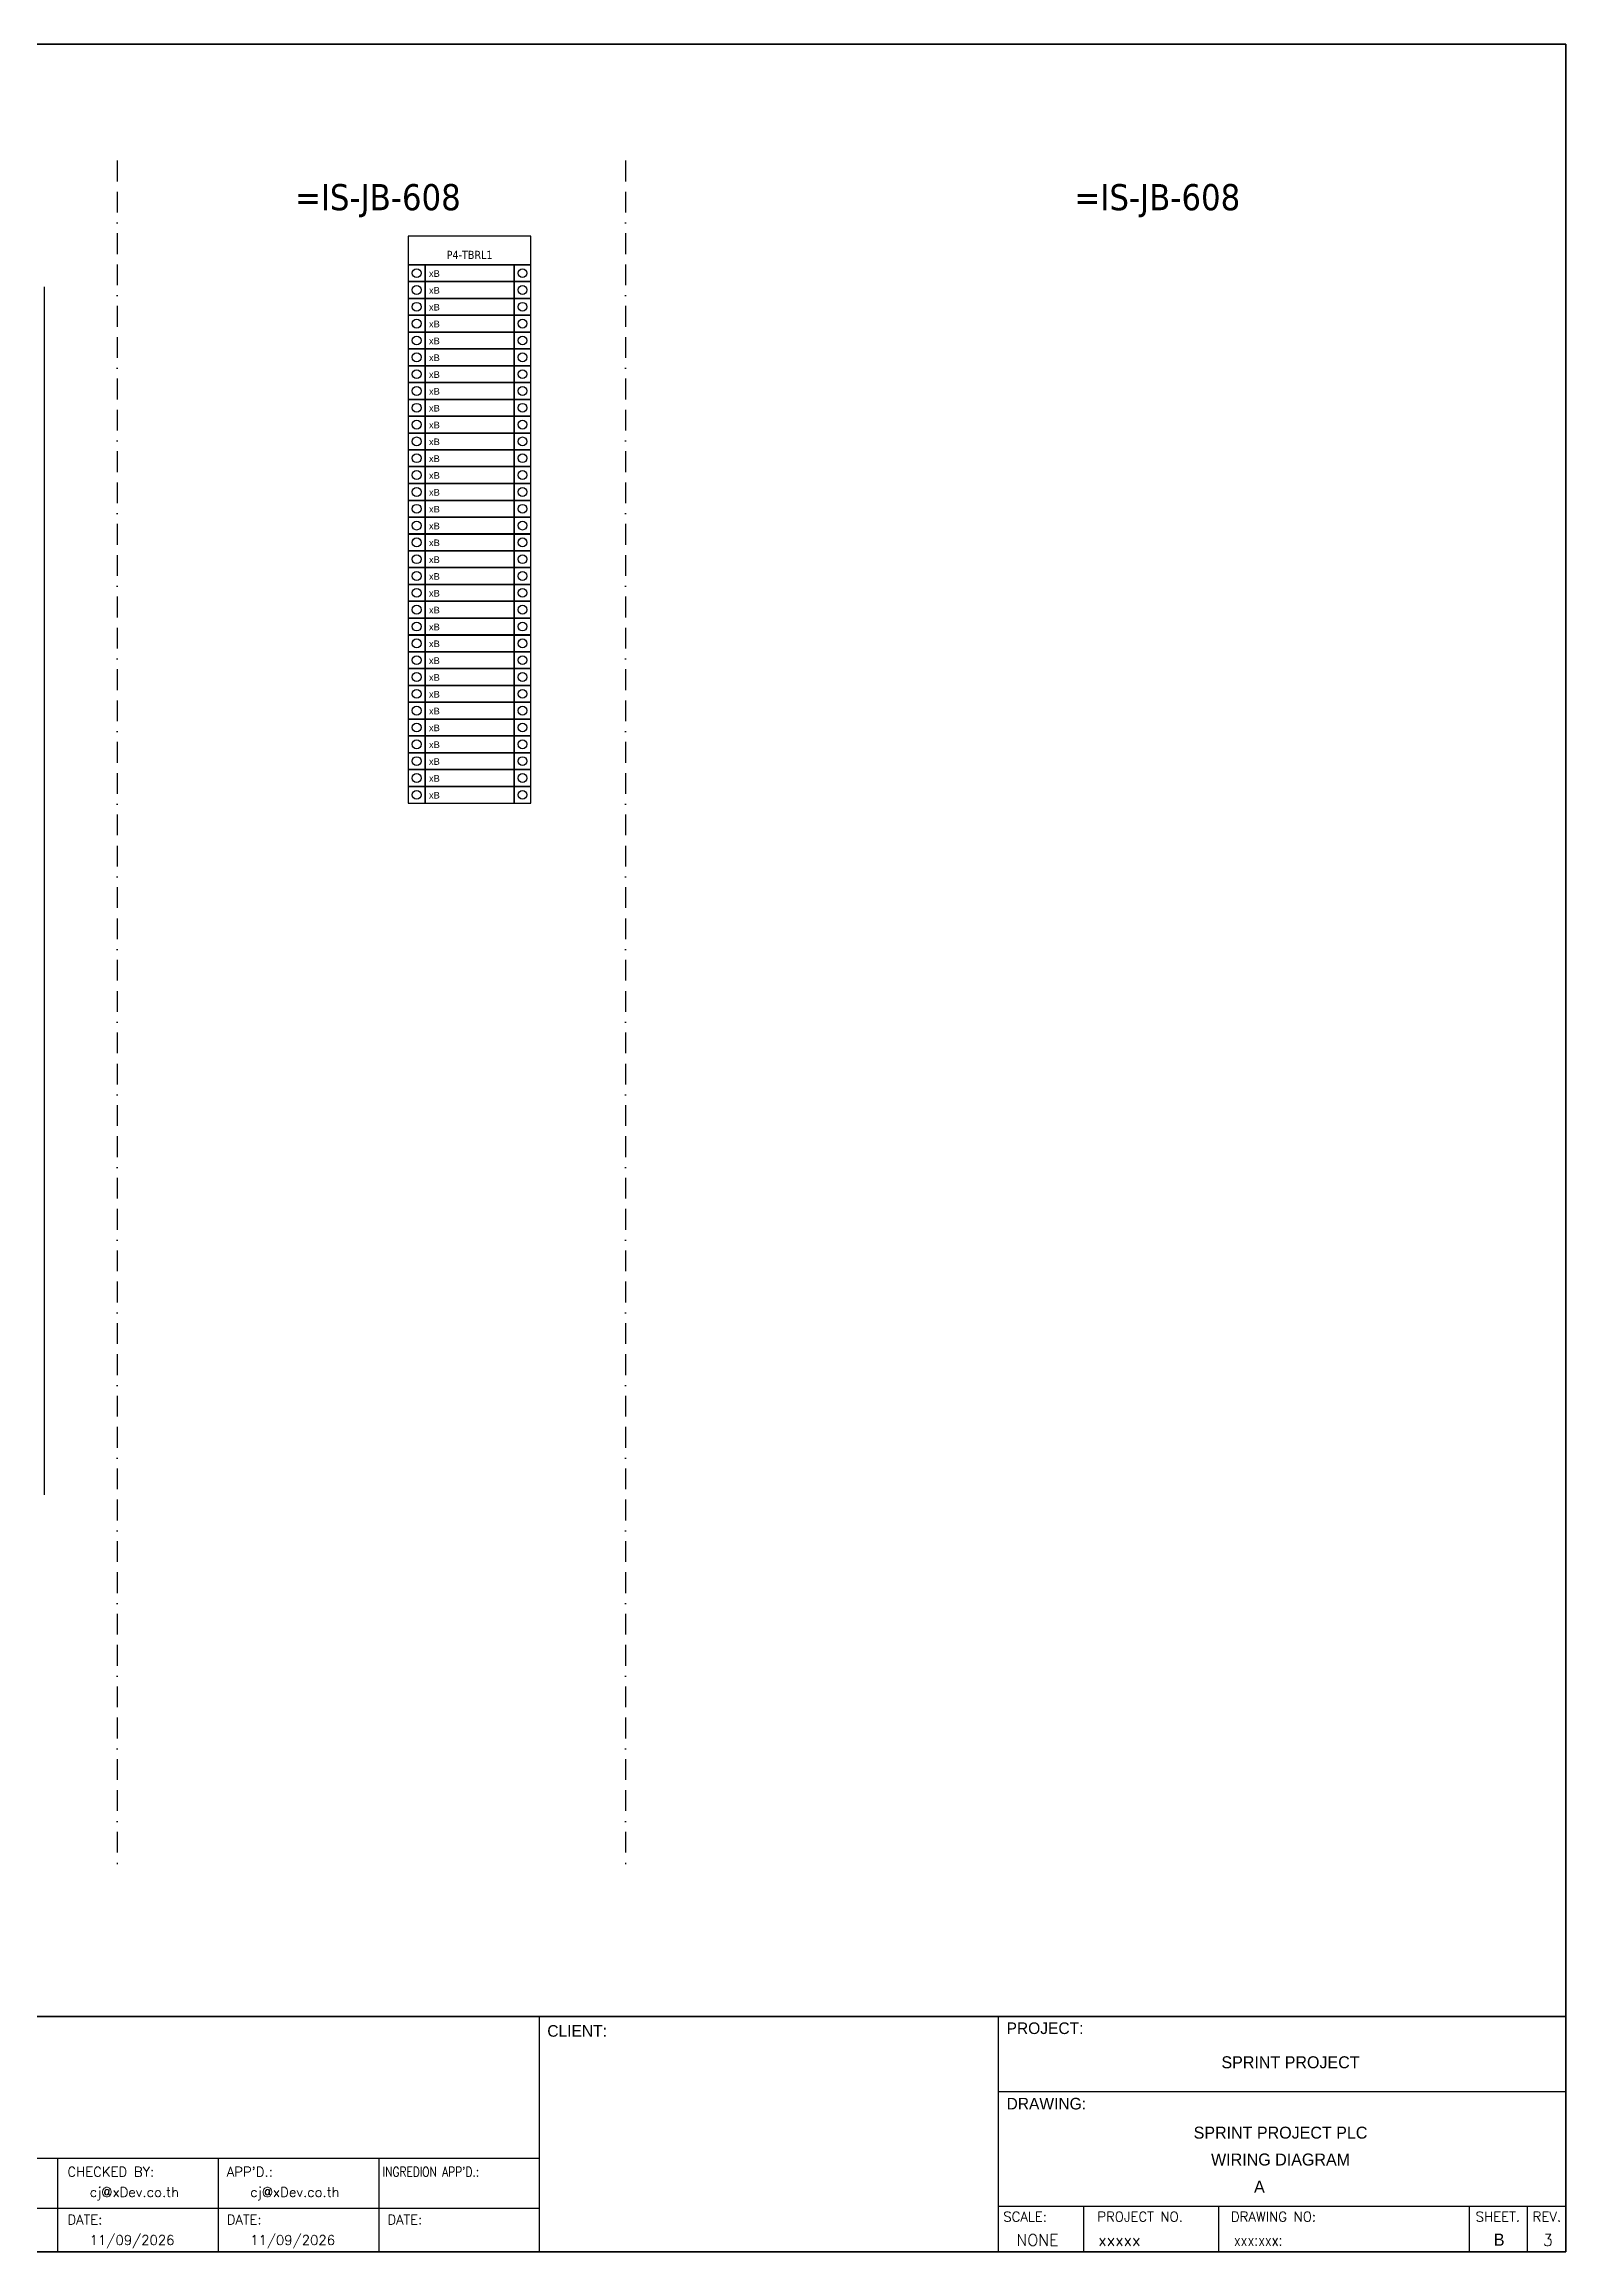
# Model space of a CAD drawing. Header units: millimetres. Extents: x 0 to 3893, y 0 to 2704.
# Drawn here: x 2029 to 3893, y 0 to 2704 of the extents above; entities that cross this region are included whole.
import ezdxf
from ezdxf.enums import TextEntityAlignment as Align

# ---------------------------------------------------------------- set-up
doc = ezdxf.new("R2010")
doc.units = ezdxf.units.MM
doc.linetypes.add('BORDERX2', pattern=[88.9, 25.4, -12.7, 25.4, -12.7, 0, -12.7])
for name, color, linetype in [('GT_1', 9, 'Continuous'), ('HELPPOINT', 7, 'Continuous'), ('MEMBER', 7, 'Continuous'), ('x01001-FrameArea', 2, 'BORDERX2')]:
    doc.layers.add(name, color=color, linetype=linetype)
doc.layers.add('IE-WIRE', color=7, linetype='Continuous', lineweight=25)
doc.styles.add('HTX11', font='O8111901')
doc.styles.add('ROMANS', font='romans.shx', dxfattribs={"width": 0.85, "height": 25})
doc.styles.get("Standard").update_dxf_attribs({"font": 'arial.ttf'})
doc.styles.add('Tahoma', font='')
doc.styles.get('Tahoma').set_extended_font_data('Tahoma')

# ---------------------------------------------------------------- blocks, each defined once
blk = doc.blocks.new('xTermSingleLayer')
at = {"color": 7, "ltscale": 25.4}
for points in [[(0, -537), (537, -537), (537, 0), (0, 0)], [(537, -537), (3378, -537), (3378, 0), (537, 0)], [(3378, -537), (3915, -537), (3915, 0), (3378, 0)]]:
    blk.add_lwpolyline(points, close=True, dxfattribs=at)
for centre in [(268, -268), (3647, -268)]:
    blk.add_circle(centre, 141, dxfattribs=at)
blk.add_attdef('TERMINAL_B', (661, -387), '', height=212)

msp = doc.modelspace()

# ---------------------------------------------------------------- linework, layer by layer
at = {"color": 4}
for p, q in [((3302.3, 56.1), (3302.3, 0)), ((3467.6, 56.1), (3467.6, 0))]:
    msp.add_line(p, q, dxfattribs=at)
at = {"color": 4, "ltscale": 0.5}
for p, q in [((3774.7, 56.1), (3774.7, 0)), ((3774.7, 56.1), (3774.7, 0)), ((3845.9, 56.1), (3845.9, 0)), ((3845.9, 56.1), (3845.9, 0))]:
    msp.add_line(p, q, dxfattribs=at)
at = {"color": 4, "ltscale": 25.4}
msp.add_lwpolyline([(2474.9, 2434), (2625.2, 2434), (2625.2, 2469.2), (2474.9, 2469.2)], close=True, dxfattribs=at)
at = {"layer": 'GT_1', "color": 4}
for p, q in [((2635.8, 0), (2635.8, 288.2)), ((3198.1, 0), (3198.1, 288.2)), ((3198.1, 0), (3198.1, 288.2)), ((3198.1, 0), (3198.1, 288.2)), ((2635.8, 114.3), (1848.8, 114.3)), ((2045.6, 0), (2045.6, 114.3)), ((2242.3, 0), (2242.3, 114.3)), ((2439.1, 0), (2439.1, 114.3)), ((3198.1, 56.1), (3893.3, 56.1)), ((2635.8, 52.9), (1848.8, 52.9))]:
    msp.add_line(p, q, dxfattribs=at)
at = {"layer": 'HELPPOINT', "color": 4, "lineweight": 35}
for p, q in [((0, 2704.2), (3893.3, 2704.2)), ((0, 2704.2), (3893.3, 2704.2)), ((3893.3, 2704.2), (3893.3, 0)), ((3893.3, 2704.2), (3893.3, 0)), ((3893.3, 0), (0, 0)), ((3893.3, 0), (0, 0))]:
    msp.add_line(p, q, dxfattribs=at)
at = {"layer": 'HELPPOINT', "color": 4}
for p, q in [((3198.1, 196.6), (3893.3, 196.6)), ((3198.1, 196.6), (3893.3, 196.6)), ((3198.1, 56.1), (3893.3, 56.1))]:
    msp.add_line(p, q, dxfattribs=at)
at = {"layer": 'IE-WIRE', "color": 4, "ltscale": 25.4}
msp.add_line((2028.8, 2406.8), (2028.8, 927.2), dxfattribs=at)
at = {"layer": 'MEMBER', "color": 4, "lineweight": 35}
msp.add_line((0, 288.2), (3893.3, 288.2), dxfattribs=at)
msp.add_line((0, 288.2), (3893.3, 288.2), dxfattribs=at)
at = {"layer": 'MEMBER', "color": 4}
for p, q in [((3198.1, 196.6), (3893.3, 196.6)), ((3198.1, 196.6), (3893.3, 196.6)), ((3198.1, 56.1), (3893.3, 56.1)), ((3198.1, 56.1), (3893.3, 56.1))]:
    msp.add_line(p, q, dxfattribs=at)
at = {"layer": 'x01001-FrameArea'}
for p, q in [((2118.2, 2561.5), (2118.2, 475)), ((2741.3, 2561.5), (2741.3, 475))]:
    msp.add_line(p, q, dxfattribs=at)

# ---------------------------------------------------------------- block references
at = {"xscale": 0.0384, "yscale": 0.0384, "zscale": 0.0384}
for p in [(2474.9, 2434), (2474.9, 2413.4), (2474.9, 2392.8), (2474.9, 2372.2), (2474.9, 2351.5), (2474.9, 2330.9), (2474.9, 2310.3), (2474.9, 2289.7), (2474.9, 2269.1), (2474.9, 2248.5), (2474.9, 2227.9), (2474.9, 2207.3), (2474.9, 2186.7), (2474.9, 2166), (2474.9, 2145.4), (2474.9, 2124.8), (2474.9, 2104.2), (2474.9, 2083.6), (2474.9, 2063), (2474.9, 2042.4), (2474.9, 2021.8), (2474.9, 2001.1), (2474.9, 1980.5), (2474.9, 1959.9), (2474.9, 1939.3), (2474.9, 1918.7), (2474.9, 1898.1), (2474.9, 1877.5), (2474.9, 1856.9), (2474.9, 1836.3), (2474.9, 1815.6), (2474.9, 1795)]:
    msp.add_blockref('xTermSingleLayer', p, dxfattribs=at).add_auto_attribs({'TERMINAL_B': 'xB'})

# ---------------------------------------------------------------- texts
at = {"color": 2, "style": 'Tahoma'}
for p in [(2437.7, 2516.8), (3392.8, 2516.8)]:
    msp.add_text('=IS-JB-608', height=32, dxfattribs=at).set_placement(p, align=Align.MIDDLE_CENTER)
at = {"color": 4, "style": 'Tahoma'}
msp.add_text('P4-TBRL1', height=9.95, dxfattribs=at).set_placement((2550.1, 2446.1), align=Align.MIDDLE_CENTER)
at = {"color": 4, "ltscale": 100, "style": 'HTX11'}
for s, p in [('SPRINT PROJECT', (3555.9, 232.2)), ('SPRINT PROJECT PLC', (3543.7, 146)), ('WIRING DIAGRAM', (3543.7, 113.1))]:
    msp.add_text(s, height=14.693, dxfattribs=at).set_placement(p, align=Align.MIDDLE_CENTER)
at = {"style": 'HTX11'}
for tag, text, height, p in [('A', 'A', 14.8, (3517.8, 79.8)), ('B', 'CHASSIS C4 SLOT 4', 14.821, (3811.6, 14.9))]:
    msp.add_attdef(tag, text=text, height=height, dxfattribs=at).set_placement(p, align=Align.MIDDLE_CENTER)
at = {"layer": 'GT_1', "color": 4, "style": 'HTX11'}
for s, p in [('CLIENT:', (2645.3, 263.5)), ('PROJECT:', (3208, 266.8)), ('DRAWING:', (3208, 174.4))]:
    msp.add_text(s, height=14.25, dxfattribs=at).set_placement(p)
at = {"layer": 'MEMBER', "color": 4, "ltscale": 0.8, "style": 'ROMANS'}
for s, height, p in [('CHECKED BY:', 11.875, (2057.3, 92.1)), ("APP'D.:", 11.88, (2252.5, 92.1)), ('cj@xDev.co.th', 11.875, (2084.6, 67.2)), ('cj@xDev.co.th', 11.875, (2281.3, 67.2)), ('DATE:', 11.88, (2057.3, 33.6)), ('DATE:', 11.88, (2252.5, 33.6)), ('DATE:', 11.88, (2449.3, 33.6)), ('SCALE:', 11.88, (3204, 37.1)), ('PROJECT NO.', 11.875, (3319.2, 37.1)), ('DRAWING NO:', 11.875, (3482.9, 37.1)), ('SHEET.', 12, (3782.7, 37.1)), ('REV.', 12, (3852.6, 37.1)), ('11/09/2026', 11.88, (2084.6, 8.5)), ('11/09/2026', 11.88, (2281.3, 8.5)), ('NONE', 14.23, (3220, 7.3)), ('xxxxx', 14.23, (3320.4, 7.3))]:
    msp.add_text(s, height=height, dxfattribs=at).set_placement(p)
at = {"layer": 'MEMBER', "color": 4, "ltscale": 0.8, "style": 'ROMANS', "width": 0.8}
for s, height, p in [("INGREDION APP'D.:", 11.875, (2443.3, 92.1)), ('xxx:xxx:', 14.23, (3486.6, 7.3))]:
    msp.add_text(s, height=height, dxfattribs=at).set_placement(p)
at = {"layer": 'MEMBER', "color": 4, "ltscale": 0.8, "style": 'ROMANS'}
msp.add_text('3', height=14.2, dxfattribs=at).set_placement((3871.2, 7.3), align=Align.CENTER)

doc.saveas('drawing.dxf')
